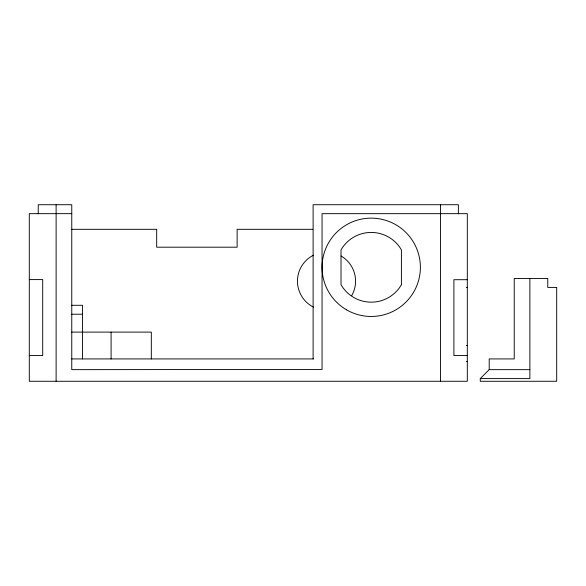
<?xml version="1.0" encoding="UTF-8"?>
<svg xmlns="http://www.w3.org/2000/svg" width="586" height="586" viewBox="0 0 586 586"><rect width="100%" height="100%" fill="white"/><g stroke="black" fill="none" stroke-linecap="round" stroke-linejoin="round"><path stroke-width="0.88" d="M489.207 369.649L489.207 358.925L514.237 358.925L514.237 278.475L547.764 278.475L547.764 287.411L556.7 287.411L556.7 381.274L480.271 381.274L480.271 378.593L489.207 369.649L529.883 369.649M71.763 213.663L29.3 213.663L29.3 381.274L467.313 381.274L467.313 213.663L322.051 213.663L322.051 369.444L71.763 369.649L71.763 204.726L38.237 204.726L38.237 213.831M71.763 229.309L156.682 229.309L156.682 247.189L237.132 247.189L237.132 229.309L312.763 229.309M29.3 279.588L42.712 279.588L42.712 355.57L29.3 355.57M467.313 279.705L453.901 279.705L453.901 355.57L467.313 355.57M466.397 287.411L467.313 287.411M71.763 305.291L82.487 305.291L82.487 358.925M71.763 314.228L82.487 314.228M71.763 332.108L151.32 332.108L151.32 358.925M466.397 345.513L467.313 345.513M71.763 358.925L313.627 358.925M466.397 361.606L467.313 361.606M480.271 378.593L529.883 378.593L529.883 278.475M458.369 213.831L458.369 204.726L313.114 204.726L313.114 358.925M440.496 204.726L440.496 381.274M111.091 332.108L111.091 358.925M56.117 204.726L56.117 381.274M341.045 255.994A29.051 29.051 0 0 1 351.681 295.681M313.473 307.115A29.051 29.051 0 0 1 313.473 255.196M401.41 284.73L401.41 249.87A34.86 34.86 0 0 0 341.023 249.87L341.023 284.73A34.86 34.86 0 0 0 401.41 284.73M346.634 309.877A49.165 49.165 0 0 0 420.382 267.304A49.165 49.165 0 0 0 346.634 224.724A49.165 49.165 0 0 0 346.634 309.877"/></g></svg>
